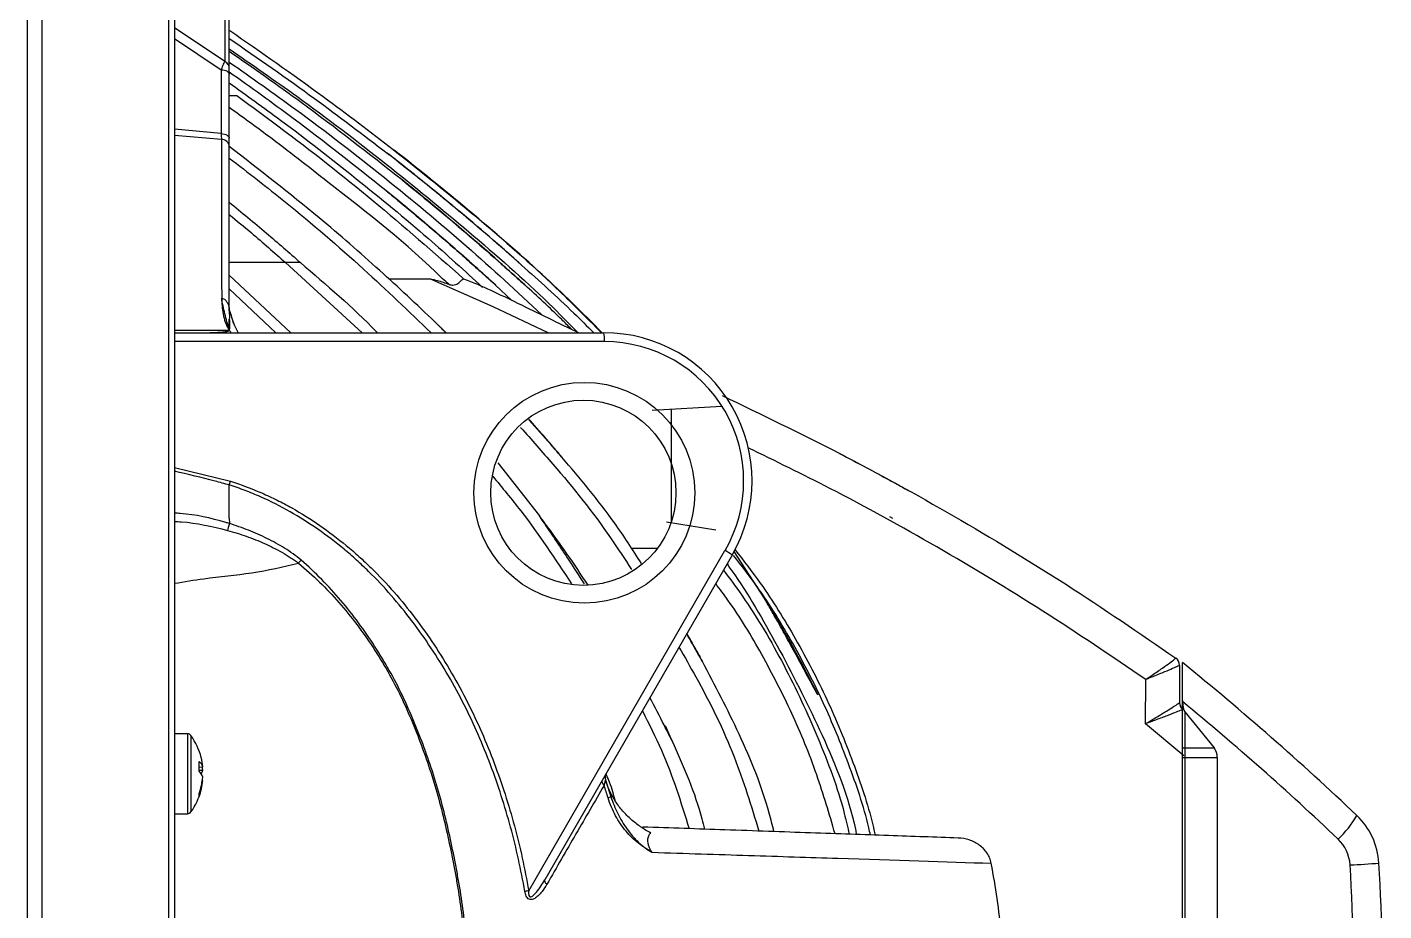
# Model space of a CAD drawing. Extents: x 9.3 to 87.2, y 0.6 to 68.8.
# Drawn here: x 62.088 to 66.667, y 27.11 to 30.091 of the extents above; entities that cross this region are included whole.
import ezdxf

# ---------------------------------------------------------------- set-up
doc = ezdxf.new("R2010")
doc.units = 0
doc.header["$MEASUREMENT"] = 0
doc.layers.add('OBJECT', color=7, linetype='CONTINUOUS')

msp = doc.modelspace()

# ---------------------------------------------------------------- linework, layer by layer
at = {"layer": 'OBJECT'}
for p, q in [((62.0882, 33.8472), (62.0882, 27.0722)), ((62.1377, 33.8472), (62.1377, 27.0722)), ((62.5651, 33.8472), (62.5651, 27.0722)), ((62.5856, 33.8472), (62.5856, 27.0722)), ((62.7556, 30.1956), (62.7556, 29.9757)), ((62.7706, 29.9505), (62.7706, 30.1697)), ((62.7556, 29.9757), (62.5856, 30.0891)), ((62.5856, 30.0528), (62.7433, 29.9478)), ((62.7706, 29.7168), (62.7706, 29.9324)), ((62.7433, 29.7322), (62.5856, 29.7469)), ((62.5856, 29.7273), (62.7438, 29.7128)), ((63.3095, 29.6612), (63.3036, 29.6658)), ((63.3061, 29.6638), (63.3095, 29.6612)), ((62.9602, 29.297), (62.7706, 29.297)), ((62.9602, 29.297), (63.2184, 29.0602)), ((63.0104, 29.297), (63.0104, 29.297)), ((62.9782, 29.0602), (62.7706, 29.255)), ((63.3085, 29.2423), (63.4478, 29.2423)), ((63.7243, 29.1689), (63.6695, 29.2204)), ((62.9281, 29.0602), (62.7706, 29.2078)), ((62.7706, 29.1359), (62.7706, 29.1349)), ((63.4645, 29.0969), (63.5025, 29.0602)), ((62.5856, 29.0688), (62.7707, 29.0689)), ((62.5856, 29.0602), (64.0349, 29.0602)), ((64.0365, 29.0302), (62.5856, 29.0302)), ((64.4324, 28.8113), (64.1975, 28.7984)), ((64.2627, 28.4189), (64.2627, 28.802)), ((63.6766, 28.6218), (63.8172, 28.4421)), ((62.5856, 28.6056), (62.7742, 28.5593)), ((62.7708, 28.5467), (62.7706, 28.5467)), ((64.9985, 28.44), (65.0084, 28.4346)), ((62.7706, 28.4351), (62.7707, 28.4168)), ((64.4127, 28.394), (64.2465, 28.4216)), ((63.7809, 27.1774), (64.4435, 28.3252)), ((64.4679, 28.3102), (63.8352, 27.2143)), ((64.1274, 28.333), (64.2159, 28.333)), ((64.5752, 28.166), (64.4739, 28.3218)), ((65.9649, 27.9625), (65.9649, 27.9626)), ((65.9777, 27.938), (65.9777, 27.8127)), ((65.8631, 27.7411), (65.8633, 27.8903)), ((65.9877, 27.8196), (65.9877, 27.8156)), ((65.9877, 27.6618), (65.9877, 27.8196)), ((65.9953, 27.7815), (65.9953, 27.6591)), ((65.9953, 27.7815), (66.0939, 27.6591)), ((62.629, 27.7072), (62.5856, 27.7072)), ((62.629, 27.7072), (62.629, 27.4445)), ((64.2634, 27.6875), (64.2422, 27.7342)), ((65.9916, 27.6324), (65.8631, 27.7411)), ((62.6412, 27.7009), (62.6412, 27.4504)), ((65.9877, 27.6276), (65.9877, 27.6618)), ((65.9953, 27.6591), (66.0939, 27.6591)), ((65.9877, 27.6276), (65.9952, 27.6276)), ((65.9877, 25.7545), (65.9877, 27.6276)), ((65.9952, 27.6276), (66.105, 27.6276)), ((65.9952, 27.6276), (65.9952, 25.7545)), ((66.105, 27.6276), (66.105, 25.7545)), ((62.6811, 27.5836), (62.6685, 27.5828)), ((62.6689, 27.594), (62.6811, 27.5955)), ((62.6797, 27.549), (62.6811, 27.5489)), ((62.5856, 27.4372), (62.629, 27.4372)), ((62.629, 27.4445), (62.629, 27.4372)), ((62.6412, 27.4504), (62.6412, 27.4434))]:
    msp.add_line(p, q, dxfattribs=at)
at = {"layer": 'OBJECT', "flags": 128}
for points in [[(62.7433, 29.9478), (62.7433, 29.8963), (62.7433, 29.7322)], [(62.7433, 29.9478), (62.7488, 29.9473), (62.7539, 29.9462), (62.7587, 29.9447), (62.7628, 29.9428), (62.7661, 29.9405), (62.7686, 29.938), (62.7701, 29.9352), (62.7706, 29.9324)], [(62.7433, 29.7322), (62.7487, 29.7317), (62.7539, 29.7307), (62.7587, 29.7292), (62.7628, 29.7273), (62.7661, 29.725), (62.7686, 29.7224), (62.7701, 29.7197), (62.7706, 29.7168)], [(63.3241, 29.6784), (63.3246, 29.678), (63.3251, 29.6776), (63.3256, 29.6772), (63.3262, 29.6768), (63.3267, 29.6764), (63.3272, 29.676), (63.3277, 29.6756), (63.3282, 29.6752)], [(63.3095, 29.6612), (63.3095, 29.6612), (63.3095, 29.6612), (63.3095, 29.6612), (63.3095, 29.6612), (63.3095, 29.6612), (63.3095, 29.6612), (63.3095, 29.6612), (63.3095, 29.6612)], [(63.8471, 29.0602), (63.6615, 29.1474), (63.4478, 29.2423), (63.4478, 29.2423), (63.4478, 29.2423)], [(62.7706, 29.0696), (62.7707, 29.0689), (62.7707, 29.0689)], [(62.7706, 28.5466), (62.7707, 28.5466), (62.7708, 28.5467)], [(63.834, 28.4174), (63.8343, 28.4176), (63.8345, 28.4178), (63.8347, 28.4179), (63.8349, 28.418), (63.835, 28.4181), (63.8351, 28.4182), (63.8351, 28.4182), (63.8351, 28.4182)], [(64.2627, 27.6872), (64.2629, 27.6872), (64.263, 27.6873), (64.2631, 27.6874), (64.2632, 27.6874), (64.2633, 27.6874), (64.2633, 27.6874), (64.2633, 27.6875), (64.2634, 27.6875)], [(65.9877, 27.6618), (65.9878, 27.6613), (65.9882, 27.6609), (65.9889, 27.6605), (65.9898, 27.6601), (65.991, 27.6597), (65.9923, 27.6595), (65.9938, 27.6593), (65.9953, 27.6591)], [(62.6811, 27.5836), (62.6804, 27.5906), (62.6797, 27.5953)], [(63.8352, 27.2143), (63.8347, 27.2129), (63.8346, 27.2113), (63.8349, 27.2096), (63.8356, 27.2077), (63.8367, 27.2056), (63.8382, 27.2035), (63.8401, 27.2014), (63.8422, 27.1993)]]:
    msp.add_lwpolyline(points, dxfattribs=at)
at = {"layer": 'OBJECT'}
for centre, radius in [((63.9688, 28.5202), 0.3725), ((63.9656, 28.5202), 0.3125)]:
    msp.add_circle(centre, radius, dxfattribs=at)
for centre, radius, start, end in [((62.7417, 29.9503), 0.0289, 0.3456, 61.194), ((62.7434, 29.6855), 0.0273, 4.7791, 89.2235), ((58.0407, 22.8686), 8.619, 47.83524, 52.1589), ((58.0687, 22.9108), 8.546, 48.26895, 52.17528), ((58.3257, 23.3966), 7.904, 47.46061, 51.0136), ((58.1757, 23.1082), 8.285, 47.5515, 51.31824), ((59.5207, 24.6299), 6.3206, 44.50119, 47.06207), ((63.892, 29.0377), 0.1447, 357.0378, 8.9544), ((64.0349, 28.5602), 0.5, 330, 90), ((64.0365, 28.5602), 0.47, 330, 90), ((59.4837, 24.9332), 5.7605, 40.05793, 41.7785), ((59.4887, 25.1652), 5.429, 36.8122, 37.1275), ((60.8137, 26.1569), 3.774, 32.9231, 36.8122), ((64.3148, 28.0883), 0.2696, 55.3842, 61.4754), ((61.3597, 26.1712), 3.784, 26.1402, 31.8133), ((60.9527, 26.1042), 3.882, 28.3968, 29.9946), ((65.9477, 27.938), 0.03, 0, 54.8747), ((65.9477, 27.938), 0.03, 0.0026, 54.8473), ((59.6147, 20.0861), 10.1198, 46.53621, 50.96793), ((66.0077, 27.8127), 0.03, 180, 228.1897), ((66.0076, 27.8127), 0.03, 180.0029, 228.2038), ((59.6261, 20.0861), 10.0108, 46.53621, 50.54436), ((62.629, 27.6922), 0.015, 35.6682, 90), ((62.4618, 27.5722), 0.2208, 14.3896, 35.6682), ((62.0157, 26.6902), 2.459, 23.6294, 23.9262), ((66.0548, 27.6277), 0.0502, 359.9836, 38.8198), ((62.6482, 27.5852), 0.0345, 17.4617, 54.2795), ((62.4276, 27.597), 0.2413, 356.1519, 3.8481), ((62.4857, 27.5783), 0.1962, 5.0255, 14.3849), ((62.639, 27.548), 0.044, 16.9533, 48.1957), ((62.6471, 27.5927), 0.0352, 324.3309, 344.9776), ((62.4778, 27.5788), 0.2041, 338.9958, 354.9427), ((62.486, 27.566), 0.1959, 338.5882, 354.9804), ((62.4618, 27.5722), 0.2208, 324.3318, 345.6104), ((62.6403, 27.5001), 0.0286, 348.7966, 11.2034), ((62.629, 27.4522), 0.015, 270, 324.3318), ((66.2892, 27.5965), 0.3311, 312.3931, 330.0255), ((66.4109, 27.2569), 0.24, 3.2833, 46.5362), ((66.4223, 27.2569), 0.131, 3.2833, 46.5362), ((66.3526, 31.1578), 3.8985, 272.9488, 274.3837), ((56.5586, 26.6911), 10.011, 356.71672, 3.28328), ((56.5472, 26.6911), 10.12, 356.71672, 3.28328), ((64.1738, 24.9512), 2.2607, 100.009, 100.3443)]:
    msp.add_arc(centre, radius, start, end, dxfattribs=at)
msp.add_ellipse((65.9977, 27.8161), major_axis=(-0.0011, 0.0366), ratio=0.271482, start_param=1.577435, end_param=2.797508, dxfattribs=at)
for points, knots in [([(62.7706, 30.0527), (62.8671, 29.9862), (63.0479, 29.8615), (63.2223, 29.728), (63.3036, 29.6658)], [0, 0, 0, 0, 0.533753, 1, 1, 1, 1]), ([(62.7724, 30.0797), (62.8781, 30.0064), (63.065, 29.8768), (63.2456, 29.7385), (63.3241, 29.6784)], [0, 0, 0, 0, 0.565398, 1, 1, 1, 1]), ([(62.7706, 30.0176), (62.8468, 29.9649), (63.0267, 29.8403), (63.297, 29.635), (63.5804, 29.4012), (63.7978, 29.2124), (63.9152, 29.0932), (63.9477, 29.0602)], [0, 0, 0, 0, 0.1829289, 0.4321514, 0.6696977, 0.9085239, 1, 1, 1, 1]), ([(63.3537, 29.5758), (63.2411, 29.6641), (63.0505, 29.8136), (62.8519, 29.9523), (62.7706, 30.009)], [0, 0, 0, 0, 0.590953, 1, 1, 1, 1]), ([(62.7556, 29.9757), (62.7549, 29.975), (62.7541, 29.9738), (62.7523, 29.9706), (62.7513, 29.9686), (62.7481, 29.9613), (62.7458, 29.9551), (62.7433, 29.9478)], [0, 0, 0, 0, 0.25, 0.25, 0.5, 0.5, 1, 1, 1, 1]), ([(62.7706, 29.9733), (62.8457, 29.9205), (63.0238, 29.7955), (63.2911, 29.5884), (63.5691, 29.3585), (63.7412, 29.1986), (63.8249, 29.1208)], [0, 0, 0, 0, 0.20285, 0.480783, 0.747357, 1, 1, 1, 1]), ([(62.7706, 29.9324), (62.7706, 29.9367), (62.7706, 29.9405), (62.7706, 29.9468), (62.7706, 29.9493), (62.7706, 29.9505)], [0, 0, 0, 0, 0.5, 0.5, 1, 1, 1, 1]), ([(63.2984, 29.5404), (63.1951, 29.6224), (63.0224, 29.7596), (62.8428, 29.8877), (62.7706, 29.9392)], [0, 0, 0, 0, 0.598067, 1, 1, 1, 1]), ([(62.7706, 29.9029), (62.8286, 29.8614), (62.974, 29.7572), (63.1983, 29.5824), (63.4264, 29.3951), (63.5649, 29.2687), (63.6256, 29.2134)], [0, 0, 0, 0, 0.194664, 0.488223, 0.775964, 1, 1, 1, 1]), ([(62.7706, 29.8608), (62.7726, 29.8607), (62.7797, 29.8606), (62.7882, 29.8605), (62.7947, 29.8603), (62.7954, 29.8603), (62.7958, 29.8603)], [0, 0, 0, 0, 0.149467, 0.535754, 0.783389, 1, 1, 1, 1]), ([(62.7958, 29.8603), (62.8437, 29.8253), (63, 29.7112), (63.2583, 29.5085), (63.4603, 29.3311), (63.5614, 29.2423)], [0, 0, 0, 0, 0.180796, 0.589987, 1, 1, 1, 1]), ([(63.4904, 29.2423), (63.4904, 29.2423), (63.3711, 29.3616), (63.1689, 29.516), (62.9275, 29.7065), (62.8148, 29.7879), (62.7706, 29.8197)], [0, 0, 0, 0, 0.000003, 0.548311, 0.823253, 1, 1, 1, 1]), ([(62.7438, 29.7128), (62.7439, 29.6363), (62.7441, 29.5533), (62.7443, 29.4193), (62.7444, 29.373), (62.7446, 29.2772), (62.7447, 29.2278), (62.7448, 29.1772)], [0, 0, 0, 0, 0.5, 0.5, 0.75, 0.75, 1, 1, 1, 1]), ([(63.4645, 29.0969), (63.4027, 29.1553), (63.2755, 29.2754), (63.0457, 29.4749), (62.8725, 29.6095), (62.7705, 29.6889)], [0, 0, 0, 0, 0.279149, 0.575115, 1, 1, 1, 1]), ([(62.7706, 29.134), (62.7706, 29.1865), (62.7706, 29.2376), (62.7706, 29.3369), (62.7706, 29.3848), (62.7706, 29.5235), (62.7706, 29.6091), (62.7706, 29.6878)], [0, 0, 0, 0, 0.25, 0.25, 0.5, 0.5, 1, 1, 1, 1]), ([(63.3241, 29.6784), (63.4182, 29.6033), (63.6062, 29.4532), (63.8407, 29.2468), (63.976, 29.1109), (64.0264, 29.0602)], [0, 0, 0, 0, 0.385681, 0.770882, 1, 1, 1, 1]), ([(62.7706, 29.6498), (62.8342, 29.6005), (62.9892, 29.4803), (63.2173, 29.2844), (63.3764, 29.1323), (63.4519, 29.0602)], [0, 0, 0, 0, 0.267456, 0.65262, 1, 1, 1, 1]), ([(63.3095, 29.6612), (63.3088, 29.6617), (63.3077, 29.6626), (63.3063, 29.6636), (63.3054, 29.6644), (63.3047, 29.6649), (63.3043, 29.6652), (63.304, 29.6654), (63.3038, 29.6656), (63.3037, 29.6657), (63.3036, 29.6657), (63.3036, 29.6658), (63.3036, 29.6658), (63.3036, 29.6658)], [0, 0, 0, 0, 0.326157, 0.544986, 0.6921, 0.79124, 0.858306, 0.903951, 0.935333, 0.96621, 0.979398, 0.992715, 1, 1, 1, 1]), ([(63.7572, 29.2885), (63.7572, 29.2885), (63.7572, 29.2885), (63.7572, 29.2885), (63.7571, 29.2885), (63.757, 29.2886), (63.7568, 29.2888), (63.7564, 29.2892), (63.7539, 29.2913), (63.7474, 29.2972), (63.7243, 29.3176), (63.6358, 29.3952), (63.5055, 29.5051), (63.3784, 29.6071), (63.321, 29.6521), (63.3095, 29.6612)], [0, 0, 0, 0, 0.000024, 0.000069, 0.000183, 0.00041, 0.000862, 0.001765, 0.00357, 0.018004, 0.046863, 0.162292, 0.623568, 0.924627, 1, 1, 1, 1]), ([(63.6695, 29.2204), (63.6695, 29.2204), (63.6695, 29.2204), (63.6695, 29.2204), (63.6694, 29.2205), (63.6689, 29.221), (63.6669, 29.2228), (63.6588, 29.2302), (63.6264, 29.2597), (63.5455, 29.3323), (63.4443, 29.4197), (63.3544, 29.4946), (63.3148, 29.527), (63.3006, 29.5385), (63.2992, 29.5397), (63.2986, 29.5402), (63.2984, 29.5403), (63.2984, 29.5404), (63.2984, 29.5404), (63.2984, 29.5404), (63.2984, 29.5404), (63.2984, 29.5404)], [0, 0, 0, 0, 0.000078, 0.000179, 0.000367, 0.001181, 0.004395, 0.017191, 0.068322, 0.272792, 0.681705, 0.886151, 0.988387, 0.994777, 0.997973, 0.999578, 0.999779, 0.999878, 0.999957, 0.999999, 1, 1, 1, 1]), ([(63.2984, 29.5404), (63.2984, 29.5404), (63.2984, 29.5404), (63.2984, 29.5404), (63.2985, 29.5403), (63.299, 29.5399), (63.3009, 29.5383), (63.3087, 29.532), (63.3398, 29.5066), (63.4166, 29.4431), (63.5034, 29.3688), (63.5828, 29.2987), (63.6244, 29.2615), (63.6513, 29.2371), (63.6626, 29.2267), (63.6662, 29.2235), (63.668, 29.2218), (63.6689, 29.221), (63.6693, 29.2206), (63.6695, 29.2205), (63.6695, 29.2204), (63.6695, 29.2204), (63.6695, 29.2204), (63.6695, 29.2204), (63.6695, 29.2204)], [0, 0, 0, 0, 0.0000717, 0.0001667, 0.0003414, 0.0010873, 0.0040325, 0.0157608, 0.0626216, 0.2500161, 0.6247783, 0.7613489, 0.8979214, 0.9662095, 0.9832819, 0.9918184, 0.9960873, 0.9982219, 0.9992914, 0.9996504, 0.9998298, 0.9999013, 0.9999712, 1, 1, 1, 1]), ([(63.7674, 29.2216), (63.7674, 29.2216), (63.7674, 29.2216), (63.7674, 29.2216), (63.7673, 29.2217), (63.7663, 29.2226), (63.7632, 29.2255), (63.7523, 29.2354), (63.7259, 29.2592), (63.637, 29.3388), (63.5217, 29.4383), (63.4127, 29.5281), (63.3684, 29.564), (63.3573, 29.5729), (63.3545, 29.5751), (63.3539, 29.5756), (63.3538, 29.5757), (63.3537, 29.5758), (63.3537, 29.5758), (63.3537, 29.5758)], [0, 0, 0, 0, 0.000048, 0.000146, 0.000383, 0.000852, 0.00835, 0.023312, 0.083155, 0.202832, 0.681059, 0.920233, 0.980043, 0.995013, 0.998781, 0.999562, 0.999787, 0.999908, 1, 1, 1, 1]), ([(63.3537, 29.5758), (63.3537, 29.5758), (63.3537, 29.5758), (63.3538, 29.5757), (63.3539, 29.5756), (63.3546, 29.575), (63.3575, 29.5727), (63.3691, 29.5634), (63.4156, 29.5258), (63.5255, 29.4351), (63.6409, 29.3355), (63.7285, 29.2569), (63.7542, 29.2336), (63.7644, 29.2244), (63.7667, 29.2223), (63.7671, 29.222), (63.7673, 29.2218), (63.7673, 29.2217), (63.7674, 29.2216), (63.7674, 29.2216), (63.7674, 29.2216), (63.7674, 29.2216), (63.7674, 29.2216)], [0, 0, 0, 0, 0.000094, 0.000218, 0.000448, 0.001446, 0.005385, 0.021069, 0.083741, 0.334366, 0.804886, 0.922632, 0.98151, 0.996237, 0.998077, 0.998998, 0.999316, 0.999635, 0.999784, 0.999905, 0.999967, 1, 1, 1, 1]), ([(62.7706, 29.5008), (62.8126, 29.4663), (62.8936, 29.3997), (62.9724, 29.3304), (63.0104, 29.297)], [0, 0, 0, 0, 0.517367, 1, 1, 1, 1]), ([(62.7706, 29.4591), (62.7956, 29.4385), (62.8597, 29.3856), (62.9221, 29.3306), (62.9602, 29.297)], [0, 0, 0, 0, 0.388563, 1, 1, 1, 1]), ([(63.0104, 29.297), (63.0096, 29.2969), (63.0078, 29.2968), (62.9943, 29.2968), (62.9774, 29.2969), (62.9658, 29.2969), (62.9602, 29.297)], [0, 0, 0, 0, 0.270415, 0.561725, 0.788827, 1, 1, 1, 1]), ([(63.0104, 29.297), (63.0104, 29.297), (63.0104, 29.297), (63.0104, 29.297), (63.0104, 29.297)], [0, 0, 0, 0, 0.558241, 1, 1, 1, 1]), ([(63.0104, 29.297), (63.0104, 29.2969), (63.0105, 29.2969), (63.0106, 29.2968), (63.0106, 29.2968)], [0, 0, 0, 0, 0.559885, 1, 1, 1, 1]), ([(63.0106, 29.2968), (63.0986, 29.2216), (63.1878, 29.1454), (63.2696, 29.0614), (63.2707, 29.0602)], [0, 0, 0, 0, 0.985643, 1, 1, 1, 1]), ([(63.7572, 29.2885), (63.8166, 29.2352), (63.8994, 29.1609), (63.9782, 29.0824), (64.0005, 29.0602)], [0, 0, 0, 0, 0.717617, 1, 1, 1, 1]), ([(63.4478, 29.2423), (63.4561, 29.2405), (63.4778, 29.236), (63.4985, 29.2284), (63.5112, 29.2237)], [0, 0, 0, 0, 0.387466, 1, 1, 1, 1]), ([(63.5112, 29.2237), (63.5044, 29.23), (63.4976, 29.2363), (63.4904, 29.2423), (63.4904, 29.2423)], [0, 0, 0, 0, 0.999918, 1, 1, 1, 1]), ([(63.5112, 29.2237), (63.5123, 29.2233), (63.5169, 29.2218), (63.5248, 29.2202), (63.5346, 29.2221), (63.5441, 29.2278), (63.5524, 29.2353), (63.5589, 29.2416), (63.5605, 29.2421), (63.5614, 29.2423)], [0, 0, 0, 0, 0.040977, 0.172111, 0.285128, 0.396953, 0.598358, 0.799165, 1, 1, 1, 1]), ([(63.5614, 29.2423), (63.5614, 29.2423), (63.5614, 29.2423), (63.5614, 29.2423), (63.5614, 29.2423)], [0, 0, 0, 0, 0.969894, 1, 1, 1, 1]), ([(63.5614, 29.2423), (63.5614, 29.2423), (63.6239, 29.2189), (63.7524, 29.1556), (63.8811, 29.0934), (63.9498, 29.0602)], [0, 0, 0, 0, 0.000006, 0.466197, 1, 1, 1, 1]), ([(63.925, 29.0722), (63.9142, 29.0831), (63.8632, 29.1344), (63.8097, 29.1832), (63.7674, 29.2216)], [0, 0, 0, 0, 0.211557, 1, 1, 1, 1]), ([(62.7706, 29.0696), (62.768, 29.0787), (62.7651, 29.0878), (62.7601, 29.1058), (62.7579, 29.1148), (62.7534, 29.1328), (62.7512, 29.1417), (62.7474, 29.1595), (62.7459, 29.1684), (62.7448, 29.1772)], [0, 0, 0, 0, 0.25, 0.25, 0.5, 0.5, 0.75, 0.75, 1, 1, 1, 1]), ([(62.7448, 29.1772), (62.7493, 29.1763), (62.7533, 29.1739), (62.7567, 29.1709), (62.7567, 29.1708), (62.7567, 29.1708)], [0, 0, 0, 0, 0.25, 0.25, 0.2507531, 0.2507531, 0.2507531, 0.2507531]), ([(62.7497, 29.1234), (62.7515, 29.1143), (62.7538, 29.1052), (62.7602, 29.0871), (62.7643, 29.0781), (62.7706, 29.0696)], [0, 0, 0, 0, 0.5, 0.5, 1, 1, 1, 1]), ([(62.7626, 29.1637), (62.7634, 29.1625), (62.7641, 29.1613), (62.766, 29.1575), (62.7671, 29.1547), (62.768, 29.1519)], [0.4233158, 0.4233158, 0.4233158, 0.4233158, 0.5, 0.5, 0.6620483, 0.6620483, 0.6620483, 0.6620483]), ([(62.768, 29.1519), (62.7685, 29.1504), (62.7689, 29.1489), (62.77, 29.1436), (62.7705, 29.1398), (62.7706, 29.1359)], [0.6620483, 0.6620483, 0.6620483, 0.6620483, 0.75, 0.75, 0.9646688, 0.9646688, 0.9646688, 0.9646688]), ([(62.7706, 29.1349), (62.7706, 29.1305), (62.7706, 29.126), (62.7707, 29.1165), (62.7707, 29.1115), (62.7706, 29.1063)], [0, 0, 0, 0, 0.5, 0.5, 1, 1, 1, 1]), ([(62.7706, 29.1349), (62.7716, 29.1326), (62.7733, 29.1284), (62.7755, 29.1224), (62.7771, 29.1172), (62.7781, 29.114), (62.7785, 29.1125)], [0, 0, 0, 0, 0.3105889, 0.5789244, 0.8078542, 1, 1, 1, 1]), ([(62.7706, 29.1063), (62.7707, 29.1009), (62.7709, 29.0952), (62.7711, 29.0831), (62.7711, 29.0766), (62.7706, 29.0696)], [0, 0, 0, 0, 0.5, 0.5, 1, 1, 1, 1]), ([(62.7706, 29.0696), (62.7706, 29.0704), (62.7706, 29.0721), (62.7706, 29.0746), (62.7706, 29.0771), (62.7706, 29.0796), (62.7706, 29.082), (62.7706, 29.0843), (62.7706, 29.0867), (62.7706, 29.089), (62.7706, 29.0913), (62.7706, 29.0935), (62.7706, 29.0958), (62.7706, 29.0979), (62.7706, 29.1001), (62.7706, 29.1022), (62.7706, 29.1042), (62.7706, 29.1056), (62.7706, 29.1063), (62.7706, 29.1063)], [0, 0, 0, 0, 0.03125, 0.0625, 0.09375, 0.125, 0.15625, 0.1875, 0.21875, 0.25, 0.28125, 0.3125, 0.34375, 0.375, 0.40625, 0.4375, 0.46875, 0.5, 0.5001362, 0.5001362, 0.5001362, 0.5001362]), ([(62.7785, 29.1125), (62.7809, 29.104), (62.7838, 29.0954), (62.7911, 29.078), (62.7955, 29.0691), (62.8008, 29.0602)], [0, 0, 0, 0, 0.5, 0.5, 1, 1, 1, 1]), ([(62.7852, 29.0922), (62.7832, 29.0976), (62.7806, 29.1044), (62.779, 29.1111), (62.7786, 29.1125)], [0, 0, 0, 0, 0.79573, 1, 1, 1, 1]), ([(63.5015, 29.0602), (63.4989, 29.0628), (63.493, 29.0686), (63.485, 29.0766), (63.4781, 29.0835), (63.4734, 29.088), (63.4703, 29.0911), (63.4683, 29.0932), (63.4669, 29.0945), (63.4659, 29.0955), (63.4652, 29.0962), (63.4648, 29.0966), (63.4645, 29.0969), (63.4645, 29.0969), (63.4645, 29.0969), (63.4645, 29.0969)], [0, 0, 0, 0, 0.206646, 0.464676, 0.638065, 0.754761, 0.833483, 0.886765, 0.923019, 0.947882, 0.970079, 0.9838, 0.991155, 0.99724, 1, 1, 1, 1]), ([(62.7706, 29.0682), (62.7703, 29.0671), (62.7692, 29.0665), (62.7669, 29.0653), (62.7657, 29.0649), (62.7619, 29.0638), (62.7592, 29.0633), (62.751, 29.062), (62.7453, 29.0615), (62.7284, 29.0604), (62.7168, 29.0602), (62.7052, 29.0602)], [0, 0, 0, 0, 0.0625, 0.0625, 0.125, 0.125, 0.25, 0.25, 0.5, 0.5, 1, 1, 1, 1]), ([(64.434, 28.8483), (64.5664, 28.7846), (64.8312, 28.6571), (65.2182, 28.4431), (65.5979, 28.2138), (65.8426, 28.0463), (65.9649, 27.9626)], [0, 0, 0, 0, 0.249005, 0.49801, 0.749005, 1, 1, 1, 1]), ([(63.8927, 28.6404), (63.8927, 28.6404), (63.8927, 28.6405), (63.8925, 28.6407), (63.8919, 28.6414), (63.8891, 28.6446), (63.8778, 28.6577), (63.8417, 28.6992), (63.8072, 28.7376), (63.7817, 28.7661)], [0, 0, 0, 0, 0.001708, 0.003859, 0.007955, 0.023015, 0.082731, 0.320581, 1, 1, 1, 1]), ([(63.7819, 28.7663), (63.793, 28.7539), (63.8128, 28.7318), (63.8382, 28.7031), (63.8564, 28.6823), (63.8685, 28.6684), (63.8766, 28.659), (63.882, 28.6528), (63.8857, 28.6486), (63.8881, 28.6458), (63.8897, 28.6439), (63.8908, 28.6426), (63.8916, 28.6418), (63.8921, 28.6412), (63.8925, 28.6407), (63.8927, 28.6405), (63.8927, 28.6404), (63.8927, 28.6404), (63.8927, 28.6404)], [0, 0, 0, 0, 0.295326, 0.52668, 0.681699, 0.785639, 0.85539, 0.90225, 0.933782, 0.955047, 0.969438, 0.979226, 0.985936, 0.990591, 0.995556, 0.997549, 0.999201, 1, 1, 1, 1]), ([(63.7538, 28.7406), (63.7904, 28.6994), (63.8969, 28.5797), (64.0246, 28.4212), (64.105, 28.2971), (64.1282, 28.2613)], [0, 0, 0, 0, 0.271618, 0.789842, 1, 1, 1, 1]), ([(65.8633, 27.8903), (65.7482, 27.9683), (65.5177, 28.1245), (65.1613, 28.3383), (64.8295, 28.5222), (64.6136, 28.627), (64.521, 28.6719)], [0, 0, 0, 0, 0.268162, 0.536819, 0.801367, 1, 1, 1, 1]), ([(64.1616, 28.2814), (64.1318, 28.3279), (64.0512, 28.4541), (63.954, 28.5683), (63.8927, 28.6404)], [0, 0, 0, 0, 0.368716, 1, 1, 1, 1]), ([(64.8304, 28.6529), (64.861, 28.6368), (64.9223, 28.6046), (64.9993, 28.5629), (65.0475, 28.5364), (65.0619, 28.5284), (65.0625, 28.528), (65.0627, 28.528)], [0, 0, 0, 0, 0.262101, 0.524826, 0.767522, 0.956173, 1, 1, 1, 1]), ([(62.7706, 28.5467), (62.7706, 28.5467), (62.7545, 28.5507), (62.6932, 28.5676), (62.6313, 28.5823), (62.5856, 28.5932)], [0, 0, 0, 0, 0.000013, 0.261764, 1, 1, 1, 1]), ([(63.6594, 28.576), (63.6914, 28.5376), (63.7876, 28.4221), (63.8703, 28.2965), (63.9255, 28.2128)], [0, 0, 0, 0, 0.332994, 1, 1, 1, 1]), ([(63.7679, 27.1751), (63.7614, 27.2117), (63.7543, 27.2482), (63.7384, 27.3205), (63.7296, 27.3563), (63.7007, 27.4631), (63.6781, 27.5331), (63.6261, 27.6708), (63.5967, 27.7385), (63.5464, 27.8379), (63.5285, 27.8708), (63.4911, 27.935), (63.4715, 27.9665), (63.4102, 28.0589), (63.3659, 28.118), (63.2929, 28.2016), (63.2674, 28.2287), (63.2275, 28.2679), (63.2138, 28.2807), (63.1862, 28.3057), (63.1721, 28.3179), (63.1293, 28.3535), (63.0999, 28.3759), (63.0392, 28.4181), (63.0079, 28.438), (62.9434, 28.4746), (62.91, 28.4915), (62.8585, 28.5142), (62.8412, 28.5213), (62.8149, 28.5313), (62.8017, 28.5362), (62.7862, 28.5415), (62.7796, 28.5437), (62.7751, 28.5452), (62.7728, 28.5459), (62.7706, 28.5466)], [0, 0, 0, 0, 0.0625, 0.0625, 0.125, 0.125, 0.25, 0.25, 0.375, 0.375, 0.4375, 0.4375, 0.5, 0.5, 0.625, 0.625, 0.6875, 0.6875, 0.71875, 0.71875, 0.75, 0.75, 0.8125, 0.8125, 0.875, 0.875, 0.9375, 0.9375, 0.96875, 0.96875, 0.984375, 0.992188, 0.996094, 0.996094, 1, 1, 1, 1]), ([(62.7742, 28.5593), (62.8103, 28.5479), (62.8456, 28.5346), (62.8976, 28.512), (62.9147, 28.5039), (62.9484, 28.4871), (62.965, 28.4783), (63.014, 28.4508), (63.0455, 28.4309), (63.1069, 28.3885), (63.1366, 28.3659), (63.1799, 28.3301), (63.1941, 28.3179), (63.222, 28.2927), (63.2358, 28.2798), (63.2762, 28.2403), (63.3019, 28.213), (63.3757, 28.1288), (63.4204, 28.0692), (63.4823, 27.976), (63.5021, 27.9442), (63.5398, 27.8794), (63.5578, 27.8463), (63.6086, 27.7459), (63.6382, 27.6776), (63.6905, 27.5386), (63.7133, 27.468), (63.7424, 27.3603), (63.7512, 27.3241), (63.7672, 27.2512), (63.7744, 27.2144), (63.7809, 27.1774)], [0, 0, 0, 0, 0.0625, 0.0625, 0.09375, 0.09375, 0.125, 0.125, 0.1875, 0.1875, 0.25, 0.25, 0.28125, 0.28125, 0.3125, 0.3125, 0.375, 0.375, 0.5, 0.5, 0.5625, 0.5625, 0.625, 0.625, 0.75, 0.75, 0.875, 0.875, 0.9375, 0.9375, 1, 1, 1, 1]), ([(62.7706, 28.4167), (62.7666, 28.4179), (62.7124, 28.4338), (62.6501, 28.4482), (62.5921, 28.4511), (62.5856, 28.4514)], [0, 0, 0, 0, 0.067078, 0.895643, 1, 1, 1, 1]), ([(63.834, 28.4174), (63.829, 28.4248), (63.8236, 28.4328), (63.8185, 28.4402), (63.8177, 28.4414), (63.8173, 28.442), (63.8172, 28.4421), (63.8172, 28.4421)], [0, 0, 0, 0, 0.808261, 0.877493, 0.947201, 0.979061, 1, 1, 1, 1]), ([(62.5856, 28.4234), (62.5932, 28.4232), (62.653, 28.4209), (62.7127, 28.4062), (62.7648, 28.3934)], [0, 0, 0, 0, 0.126708, 1, 1, 1, 1]), ([(62.7706, 28.4167), (62.7692, 28.4116), (62.768, 28.4071), (62.766, 28.3991), (62.7653, 28.3958), (62.7648, 28.3934)], [0, 0, 0, 0, 0.5, 0.5, 1, 1, 1, 1]), ([(62.7648, 28.3934), (62.7861, 28.3873), (62.8072, 28.3807), (62.8488, 28.366), (62.8692, 28.3579), (62.9093, 28.3401), (62.929, 28.3304), (62.9577, 28.3141), (62.9671, 28.3084), (62.981, 28.2992), (62.9856, 28.2961), (62.9924, 28.2912), (62.9947, 28.2896), (62.9992, 28.2862), (63.0014, 28.2844), (63.0036, 28.2827)], [0, 0, 0, 0, 0.25, 0.25, 0.5, 0.5, 0.75, 0.75, 0.875, 0.875, 0.9375, 0.9375, 0.96875, 0.96875, 1, 1, 1, 1]), ([(63.0127, 28.2928), (62.9951, 28.3079), (62.9764, 28.321), (62.9379, 28.3451), (62.9181, 28.3561), (62.8774, 28.3761), (62.8566, 28.3852), (62.8141, 28.4021), (62.7925, 28.4098), (62.7707, 28.4168)], [0, 0, 0, 0, 0.25, 0.25, 0.5, 0.5, 0.75, 0.75, 1, 1, 1, 1]), ([(63.9696, 28.2128), (63.9515, 28.2407), (63.907, 28.3096), (63.8612, 28.3772), (63.834, 28.4174)], [0, 0, 0, 0, 0.405534, 1, 1, 1, 1]), ([(64.9343, 27.3656), (64.9325, 27.3738), (64.9143, 27.4554), (64.8625, 27.6053), (64.7784, 27.8131), (64.6742, 28.0133), (64.5728, 28.1796), (64.4992, 28.2744), (64.4727, 28.3086)], [0, 0, 0, 0, 0.02362, 0.237175, 0.448333, 0.659491, 0.876893, 1, 1, 1, 1]), ([(64.4772, 28.3284), (64.5062, 28.291), (64.5808, 28.1948), (64.685, 28.0258), (64.7907, 27.824), (64.8761, 27.6139), (64.9289, 27.4601), (64.9477, 27.3767), (64.9503, 27.3651)], [0, 0, 0, 0, 0.13136, 0.337813, 0.550297, 0.762782, 0.966962, 1, 1, 1, 1]), ([(62.5856, 28.2149), (62.6184, 28.2203), (62.704, 28.2345), (62.8496, 28.2467), (62.9521, 28.2707), (63.0036, 28.2827)], [0, 0, 0, 0, 0.235565, 0.615309, 1, 1, 1, 1]), ([(63.0037, 28.2827), (63.0534, 28.2423), (63.0987, 28.1978), (63.1613, 28.1262), (63.1813, 28.1015), (63.2197, 28.0506), (63.2381, 28.0244), (63.273, 27.9713), (63.2896, 27.9442), (63.3212, 27.8892), (63.3359, 27.8611), (63.3633, 27.8038), (63.3762, 27.7746), (63.4007, 27.7156), (63.4122, 27.686), (63.434, 27.6264), (63.4443, 27.5965), (63.4635, 27.5362), (63.4723, 27.5059), (63.4966, 27.4145), (63.5103, 27.353), (63.5256, 27.2756), (63.5286, 27.2601), (63.5344, 27.229), (63.5372, 27.2135), (63.5452, 27.1668), (63.5498, 27.1354), (63.562, 27.0411), (63.568, 26.9776), (63.5734, 26.9142)], [0, 0, 0, 0, 0.125, 0.125, 0.1875, 0.1875, 0.25, 0.25, 0.3125, 0.3125, 0.375, 0.375, 0.4375, 0.4375, 0.5, 0.5, 0.5625, 0.5625, 0.625, 0.625, 0.75, 0.75, 0.78125, 0.78125, 0.8125, 0.8125, 0.875, 0.875, 1, 1, 1, 1]), ([(63.5802, 26.9144), (63.5749, 26.9781), (63.5688, 27.0418), (63.5565, 27.1365), (63.5519, 27.168), (63.5438, 27.2149), (63.5409, 27.2305), (63.5351, 27.2616), (63.5321, 27.2772), (63.5166, 27.3549), (63.5027, 27.4166), (63.4781, 27.5084), (63.4692, 27.5388), (63.4498, 27.5993), (63.4395, 27.6293), (63.4175, 27.6891), (63.4059, 27.7189), (63.3813, 27.7781), (63.3684, 27.8074), (63.3409, 27.8649), (63.3263, 27.8932), (63.2948, 27.9485), (63.2783, 27.9757), (63.2437, 28.0293), (63.2256, 28.0556), (63.1876, 28.1072), (63.1678, 28.1324), (63.106, 28.2054), (63.0615, 28.251), (63.0128, 28.2927)], [0, 0, 0, 0, 0.125, 0.125, 0.1875, 0.1875, 0.21875, 0.21875, 0.25, 0.25, 0.375, 0.375, 0.4375, 0.4375, 0.5, 0.5, 0.5625, 0.5625, 0.625, 0.625, 0.6875, 0.6875, 0.75, 0.75, 0.8125, 0.8125, 0.875, 0.875, 1, 1, 1, 1]), ([(64.4384, 28.2591), (64.4601, 28.23), (64.5356, 28.1286), (64.6455, 27.9408), (64.7596, 27.6953), (64.8323, 27.503), (64.8574, 27.3916), (64.8627, 27.3681)], [0, 0, 0, 0, 0.109519, 0.381916, 0.655026, 0.927424, 1, 1, 1, 1]), ([(64.4505, 28.28), (64.4591, 28.2679), (64.5253, 28.1747), (64.6341, 27.982), (64.7775, 27.6993), (64.8627, 27.4892), (64.8862, 27.3733), (64.8875, 27.3673)], [0, 0, 0, 0, 0.04388, 0.337479, 0.651115, 0.981686, 1, 1, 1, 1]), ([(64.815, 27.3698), (64.7954, 27.4366), (64.755, 27.5748), (64.6717, 27.7771), (64.5707, 27.9736), (64.4834, 28.1194), (64.4261, 28.1953), (64.4122, 28.2137)], [0, 0, 0, 0, 0.221814, 0.459236, 0.696658, 0.926485, 1, 1, 1, 1]), ([(64.7566, 27.8384), (64.7566, 27.8384), (64.7566, 27.8385), (64.7562, 27.8392), (64.7548, 27.8417), (64.7477, 27.8546), (64.7177, 27.9095), (64.6794, 27.9808), (64.6397, 28.0529), (64.6185, 28.0907), (64.6042, 28.1159), (64.5946, 28.1327), (64.588, 28.144), (64.5837, 28.1515), (64.5807, 28.1565), (64.5788, 28.1599), (64.5774, 28.1622), (64.5765, 28.1638), (64.5759, 28.1649), (64.5754, 28.1656), (64.5752, 28.1659), (64.5752, 28.166), (64.5752, 28.166)], [0, 0, 0, 0, 0.002463, 0.005592, 0.011395, 0.031458, 0.127303, 0.508242, 0.669348, 0.777529, 0.850153, 0.898918, 0.931687, 0.953736, 0.968608, 0.978674, 0.985526, 0.99023, 0.994708, 0.996706, 0.998725, 1, 1, 1, 1]), ([(64.3676, 27.9504), (64.3676, 27.9504), (64.3675, 27.9504), (64.3674, 27.9506), (64.367, 27.9514), (64.3647, 27.9555), (64.355, 27.9727), (64.34, 27.9994), (64.3246, 28.0266), (64.3167, 28.0404), (64.3145, 28.0444)], [0, 0, 0, 0, 0.002714, 0.006279, 0.012813, 0.035074, 0.141027, 0.562121, 0.874317, 1, 1, 1, 1]), ([(64.3145, 28.0444), (64.3193, 28.0358), (64.3285, 28.0198), (64.3404, 27.9986), (64.3495, 27.9826), (64.3555, 27.9718), (64.3596, 27.9646), (64.3623, 27.9598), (64.3641, 27.9565), (64.3653, 27.9543), (64.3662, 27.9529), (64.3668, 27.9518), (64.3672, 27.9511), (64.3674, 27.9506), (64.3675, 27.9504), (64.3676, 27.9504), (64.3676, 27.9504)], [0, 0, 0, 0, 0.270268, 0.507999, 0.667755, 0.775221, 0.84761, 0.896461, 0.929516, 0.951969, 0.967312, 0.977891, 0.988351, 0.992818, 0.997327, 1, 1, 1, 1]), ([(64.2882, 27.9989), (64.3073, 27.9659), (64.3763, 27.8463), (64.4771, 27.6428), (64.5323, 27.463), (64.5581, 27.3788)], [0, 0, 0, 0, 0.168924, 0.610885, 1, 1, 1, 1]), ([(64.6088, 27.377), (64.6036, 27.3979), (64.5755, 27.5111), (64.4965, 27.7047), (64.4099, 27.8697), (64.3676, 27.9504)], [0, 0, 0, 0, 0.103465, 0.561341, 1, 1, 1, 1]), ([(65.8633, 27.8903), (65.8634, 27.8904), (65.8639, 27.8907), (65.8651, 27.8915), (65.8678, 27.8934), (65.8745, 27.8979), (65.8932, 27.9105), (65.9197, 27.9286), (65.9453, 27.9467), (65.9619, 27.959), (65.9639, 27.9613), (65.9649, 27.9625)], [0, 0, 0, 0, 0.002468, 0.009158, 0.022474, 0.055249, 0.137411, 0.383807, 0.593551, 0.796653, 1, 1, 1, 1]), ([(65.9777, 27.938), (65.9765, 27.9372), (65.974, 27.9356), (65.9553, 27.9274), (65.9265, 27.9155), (65.8967, 27.9035), (65.8758, 27.8953), (65.8684, 27.8923), (65.8653, 27.8911), (65.864, 27.8906), (65.8634, 27.8904), (65.8633, 27.8903)], [0, 0, 0, 0, 0.203409, 0.406574, 0.616336, 0.862986, 0.944968, 0.977624, 0.990884, 0.997531, 1, 1, 1, 1]), ([(65.9877, 27.8196), (65.9877, 27.8368), (65.9877, 27.8683), (65.9877, 27.9073), (65.9877, 27.9337), (65.9877, 27.9457), (65.9877, 27.9467), (65.9877, 27.9471)], [0, 0, 0, 0, 0.284536, 0.52387, 0.715594, 0.908516, 1, 1, 1, 1]), ([(64.2627, 27.6872), (64.2549, 27.703), (64.2313, 27.7501), (64.2067, 27.7976), (64.1903, 27.8293)], [0, 0, 0, 0, 0.334719, 1, 1, 1, 1]), ([(65.8631, 27.7411), (65.8633, 27.7412), (65.8757, 27.7485), (65.9006, 27.7635), (65.9332, 27.7834), (65.9581, 27.7989), (65.9745, 27.8096), (65.9766, 27.8117), (65.9777, 27.8127)], [0, 0, 0, 0, 0.002683, 0.218626, 0.440565, 0.636151, 0.817868, 1, 1, 1, 1]), ([(64.1646, 27.7847), (64.187, 27.7406), (64.2518, 27.6131), (64.2946, 27.4764), (64.3226, 27.387)], [0, 0, 0, 0, 0.345931, 1, 1, 1, 1]), ([(65.9885, 27.7896), (65.9873, 27.7889), (65.9849, 27.7874), (65.9669, 27.7802), (65.9397, 27.7696), (65.904, 27.7562), (65.8768, 27.7461), (65.8633, 27.7411), (65.8631, 27.7411)], [0, 0, 0, 0, 0.182254, 0.364096, 0.559729, 0.781606, 0.997318, 1, 1, 1, 1]), ([(64.2685, 27.6758), (64.2684, 27.676), (64.2682, 27.6764), (64.2669, 27.6789), (64.265, 27.6826), (64.2634, 27.6859), (64.2627, 27.6872)], [0, 0, 0, 0, 0.11024, 0.273219, 0.70661, 1, 1, 1, 1]), ([(64.2685, 27.6758), (64.3054, 27.5921), (64.3471, 27.4973), (64.371, 27.3969), (64.3738, 27.3852)], [0, 0, 0, 0, 0.883052, 1, 1, 1, 1]), ([(65.9953, 27.6591), (65.9953, 27.6525), (65.9952, 27.6421), (65.9952, 27.6315), (65.9952, 27.6276)], [0, 0, 0, 0, 0.633023, 1, 1, 1, 1]), ([(64.0745, 27.4781), (64.0685, 27.5001), (64.0601, 27.5309), (64.047, 27.5598), (64.0433, 27.5681)], [0, 0, 0, 0, 0.716749, 1, 1, 1, 1]), ([(64.0352, 27.533), (64.0042, 27.4793), (63.9725, 27.4246), (63.9081, 27.3133), (63.8754, 27.2567), (63.8422, 27.1993)], [0, 0, 0, 0, 0.5, 0.5, 1, 1, 1, 1]), ([(64.0292, 27.5503), (64.028, 27.5481), (64.0279, 27.5453), (64.03, 27.5393), (64.0322, 27.536), (64.0352, 27.533)], [0, 0, 0, 0, 0.5, 0.5, 1, 1, 1, 1]), ([(64.0399, 27.5516), (64.0399, 27.5517), (64.0397, 27.5511), (64.0391, 27.5489), (64.0387, 27.5474), (64.0374, 27.542), (64.0363, 27.5376), (64.0352, 27.533)], [0, 0, 0, 0, 0.25, 0.25, 0.5, 0.5, 1, 1, 1, 1]), ([(64.0741, 27.4786), (64.0675, 27.4887), (64.0616, 27.4992), (64.0512, 27.5207), (64.0466, 27.5318), (64.0427, 27.5433)], [0, 0, 0, 0, 0.5, 0.5, 1, 1, 1, 1]), ([(64.0586, 27.4949), (64.0586, 27.4948), (64.0577, 27.4944), (64.0543, 27.4931), (64.0518, 27.4922), (64.0488, 27.4912)], [0, 0, 0, 0, 0.5, 0.5, 1, 1, 1, 1]), ([(64.1967, 27.3072), (64.1813, 27.316), (64.1658, 27.3258), (64.1365, 27.3492), (64.1225, 27.3627), (64.103, 27.3862), (64.0967, 27.3947), (64.085, 27.4121), (64.0795, 27.4212), (64.0642, 27.4494), (64.0556, 27.4697), (64.0488, 27.4912)], [0, 0, 0, 0, 0.25, 0.25, 0.5, 0.5, 0.625, 0.625, 0.75, 0.75, 1, 1, 1, 1]), ([(64.0586, 27.4949), (64.0648, 27.4751), (64.0725, 27.4561), (64.0861, 27.4287), (64.091, 27.4197), (64.1015, 27.4022), (64.1072, 27.3935), (64.1251, 27.3687), (64.138, 27.3537), (64.1591, 27.3338), (64.1664, 27.3277), (64.1814, 27.3165), (64.189, 27.3116), (64.1967, 27.3072)], [0, 0, 0, 0, 0.25, 0.25, 0.375, 0.375, 0.5, 0.5, 0.75, 0.75, 0.875, 0.875, 1, 1, 1, 1]), ([(64.1927, 27.3721), (64.181, 27.3787), (64.1695, 27.3857), (64.1475, 27.401), (64.137, 27.4091), (64.1169, 27.4268), (64.1074, 27.4363), (64.0896, 27.4567), (64.0815, 27.4674), (64.0741, 27.4786)], [0, 0, 0, 0, 0.25, 0.25, 0.5, 0.5, 0.75, 0.75, 1, 1, 1, 1]), ([(65.2304, 27.3553), (65.1541, 27.358), (65.0008, 27.3633), (64.7354, 27.3726), (64.4591, 27.3822), (64.2596, 27.3892), (64.1658, 27.3925)], [0, 0, 0, 0, 0.256238, 0.514053, 0.771811, 1, 1, 1, 1]), ([(64.1967, 27.3072), (64.1948, 27.3104), (64.1929, 27.3138), (64.1895, 27.3208), (64.188, 27.3244), (64.1855, 27.3317), (64.1845, 27.3354), (64.1832, 27.3422), (64.183, 27.3455), (64.1831, 27.3513), (64.1834, 27.354), (64.1845, 27.3587), (64.1852, 27.3608), (64.1878, 27.3665), (64.1902, 27.3696), (64.1927, 27.3721)], [0, 0, 0, 0, 0.125, 0.125, 0.25, 0.25, 0.375, 0.375, 0.5, 0.5, 0.625, 0.625, 0.75, 0.75, 1, 1, 1, 1]), ([(65.3421, 27.2702), (65.341, 27.2765), (65.3391, 27.2825), (65.3343, 27.2941), (65.3312, 27.2997), (65.3242, 27.3101), (65.3202, 27.315), (65.3113, 27.324), (65.3064, 27.3281), (65.2911, 27.3391), (65.2796, 27.3448), (65.2557, 27.3526), (65.2431, 27.3548), (65.2304, 27.3553)], [0, 0, 0, 0, 0.125, 0.125, 0.25, 0.25, 0.375, 0.375, 0.5, 0.5, 0.75, 0.75, 1, 1, 1, 1]), ([(64.1967, 27.3072), (64.3098, 27.3035), (64.4187, 27.3001), (64.5757, 27.295), (64.627, 27.2934), (64.7274, 27.2901), (64.7766, 27.2885), (65.0168, 27.2807), (65.1893, 27.2751), (65.3421, 27.2702)], [0, 0, 0, 0, 0.25, 0.25, 0.375, 0.375, 0.5, 0.5, 1, 1, 1, 1]), ([(63.8422, 27.1993), (63.8374, 27.1909), (63.8321, 27.1829), (63.8236, 27.1717), (63.8206, 27.1681), (63.8142, 27.1613), (63.8108, 27.1581), (63.8036, 27.1526), (63.7997, 27.1502), (63.7914, 27.1474), (63.7868, 27.147), (63.7804, 27.1498), (63.7785, 27.1513), (63.7751, 27.1551), (63.7737, 27.1573), (63.7702, 27.1644), (63.7688, 27.1697), (63.7679, 27.1751)], [0, 0, 0, 0, 0.25, 0.25, 0.375, 0.375, 0.5, 0.5, 0.625, 0.625, 0.75, 0.75, 0.8125, 0.8125, 0.875, 0.875, 1, 1, 1, 1]), ([(63.7809, 27.1774), (63.7805, 27.173), (63.7802, 27.1686), (63.7813, 27.1622), (63.782, 27.16), (63.784, 27.1577), (63.7849, 27.1572), (63.7867, 27.1567), (63.7877, 27.1568), (63.7905, 27.1574), (63.7923, 27.1584), (63.7956, 27.1607), (63.7971, 27.162), (63.8016, 27.1661), (63.8044, 27.1692), (63.8124, 27.1788), (63.8173, 27.1856), (63.8266, 27.1997), (63.831, 27.2069), (63.8352, 27.2143)], [0, 0, 0, 0, 0.125, 0.125, 0.1875, 0.1875, 0.21875, 0.21875, 0.25, 0.25, 0.3125, 0.3125, 0.375, 0.375, 0.5, 0.5, 0.75, 0.75, 1, 1, 1, 1])]:
    msp.add_open_spline(points, degree=3, knots=knots, dxfattribs=at)
for points in [[(62.7433, 29.7322), (62.7435, 29.7244), (62.7437, 29.7178), (62.7438, 29.7128)], [(62.7706, 29.6878), (62.7706, 29.6952), (62.7706, 29.7051), (62.7706, 29.7168)], [(62.7448, 29.1772), (62.7448, 29.1596), (62.7461, 29.1417), (62.7496, 29.1237)], [(62.7567, 29.1708), (62.759, 29.1687), (62.761, 29.1663), (62.7626, 29.1637)], [(62.7707, 29.0689), (62.7707, 29.0686), (62.7707, 29.0684), (62.7706, 29.0683)], [(62.7767, 29.0602), (62.7746, 29.0628), (62.7726, 29.0655), (62.7706, 29.0682)], [(62.7706, 28.4351), (62.7706, 28.4727), (62.7706, 28.5099), (62.7706, 28.5466)], [(62.7708, 28.5467), (62.7717, 28.5505), (62.773, 28.5549), (62.7742, 28.5593)], [(62.7707, 28.4168), (62.7707, 28.4167), (62.7707, 28.4167), (62.7706, 28.4167)], [(63.0127, 28.2928), (63.0093, 28.2889), (63.0062, 28.2855), (63.0036, 28.2827)], [(64.0419, 27.5722), (64.0383, 27.5661), (64.0376, 27.5584), (64.0399, 27.5516)], [(64.0488, 27.4912), (64.0444, 27.5052), (64.0398, 27.5191), (64.0352, 27.533)], [(64.0399, 27.5516), (64.0463, 27.5328), (64.0525, 27.5139), (64.0586, 27.4949)], [(64.0427, 27.5433), (64.0418, 27.5461), (64.0408, 27.5489), (64.0399, 27.5516)], [(65.3766, 27.0307), (65.3685, 27.1111), (65.3569, 27.1909), (65.3421, 27.2702)]]:
    msp.add_open_spline(points, degree=3, dxfattribs=at)

doc.saveas('drawing.dxf')
